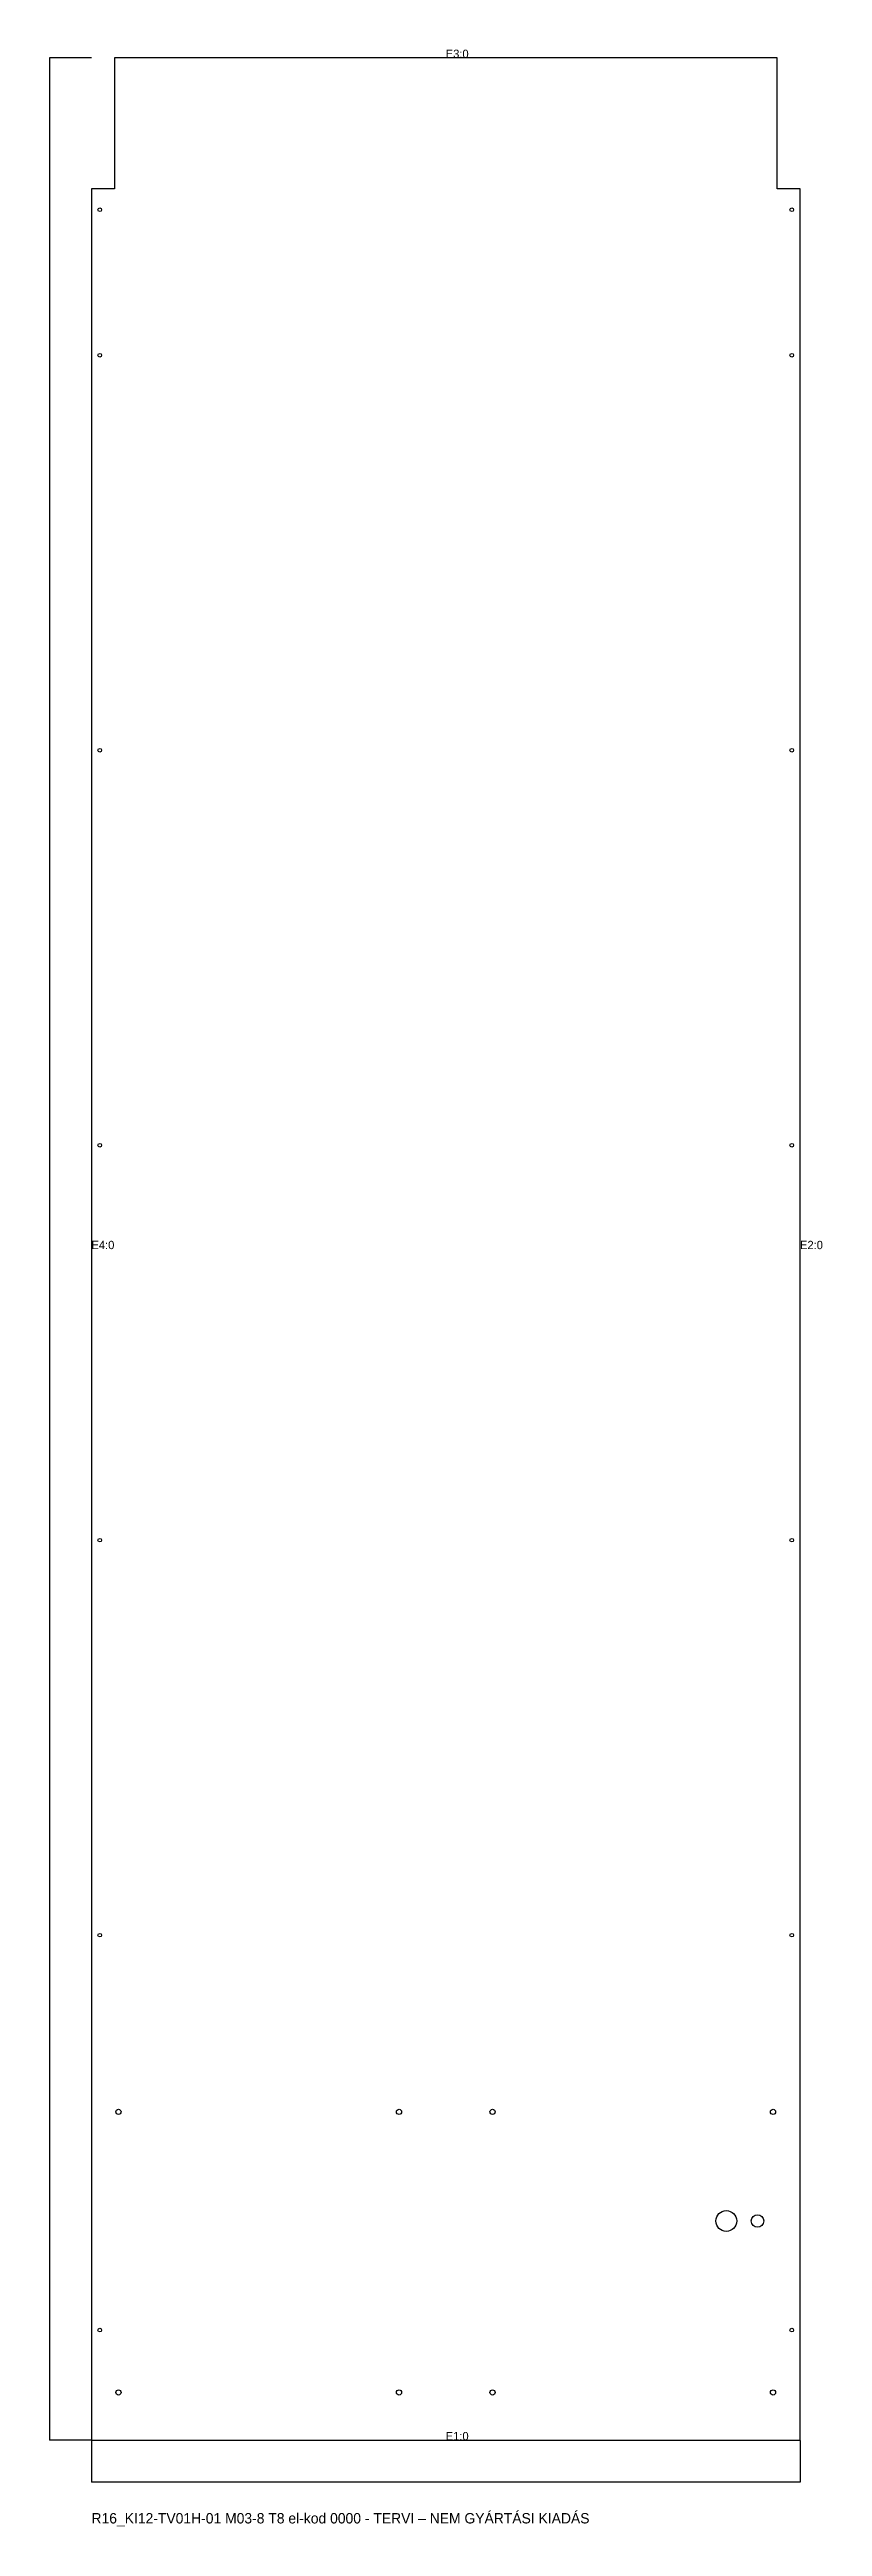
# Model space of a CAD drawing. Header units: millimetres. Extents: x -40 to 704, y -83 to 2300.
import ezdxf

# ---------------------------------------------------------------- set-up
doc = ezdxf.new("R2010")
doc.units = ezdxf.units.MM
for name, color, linetype in [('FURAT_B', 4, 'Continuous'), ('KONTUR', 7, 'Continuous'), ('MERET', 8, 'Continuous'), ('SZOVEG', 7, 'Continuous')]:
    doc.layers.add(name, color=color, linetype=linetype)
doc.styles.add('OpenSansCondensed-Light', font='OpenSansCondensed-Light.ttf')
doc.dimstyles.new('EZDXF', dxfattribs={"dimtxt": 0.25, "dimasz": 0.175, "dimexe": 0.375, "dimexo": 0.125, "dimgap": 0.1, "dimtad": 1, "dimlfac": 100, "dimzin": 12, "dimdsep": 46, "dimtxsty": 'OpenSansCondensed-Light', "dimblk": 'ARCHTICK', "dimcen": 2.5, "dimazin": 3, "dimtfac": 0.5, "dimtmove": 2, "dimatfit": 3})

# ---------------------------------------------------------------- blocks, each defined once
blk = doc.blocks.new('_ARCHTICK')
at = {"color": 0, "linetype": 'BYBLOCK', "const_width": 0.15}
blk.add_lwpolyline([(-0.5, -0.5), (0.5, 0.5)], dxfattribs=at)

msp = doc.modelspace()

# ---------------------------------------------------------------- linework, layer by layer
at = {"layer": 'FURAT_B'}
for centre, radius in [((8, 2146), 1.75), ((674, 2146), 1.75), ((8, 2006), 1.75), ((674, 2006), 1.75), ((8, 1626), 1.75), ((674, 1626), 1.75), ((8, 1246), 1.75), ((674, 1246), 1.75), ((8, 866), 1.75), ((674, 866), 1.75), ((8, 486), 1.75), ((674, 486), 1.75), ((26, 316), 2.5), ((296, 316), 2.5), ((386, 316), 2.5), ((656, 316), 2.5), ((611, 211), 10), ((641, 211), 6), ((8, 106), 1.75), ((674, 106), 1.75), ((26, 46), 2.5), ((296, 46), 2.5), ((386, 46), 2.5), ((656, 46), 2.5)]:
    msp.add_circle(centre, radius, dxfattribs=at)
at = {"layer": 'KONTUR'}
msp.add_lwpolyline([(682, 0), (682, 2166), (660, 2166), (660, 2292), (22, 2292), (22, 2166), (0, 2166), (0, 0)], close=True, dxfattribs=at)

# ---------------------------------------------------------------- texts
at = {"layer": 'SZOVEG'}
for s, height, p in [('E3:0', 8, (341, 2292)), ('E4:0', 8, (0, 1146)), ('E2:0', 8, (682, 1146)), ('E1:0', 8, (341, 0)), ('R16_KI12-TV01H-01 M03-8 T8 el-kod 0000 - TERVI – NEM GYÁRTÁSI KIADÁS', 10, (0, -80))]:
    msp.add_text(s, height=height, dxfattribs=at).set_placement(p)

# ---------------------------------------------------------------- dimensions: what is measured, and where the dimension line sits
at = {"layer": 'MERET'}
msp.add_linear_dim(base=(-40, 0), p1=(0, 0), p2=(0, 2292), angle=90, dimstyle='EZDXF', dxfattribs=at).render()
msp.add_linear_dim(base=(0, -40), p1=(0, 0), p2=(682, 0), dimstyle='EZDXF', dxfattribs=at).render()

doc.saveas('drawing.dxf')
